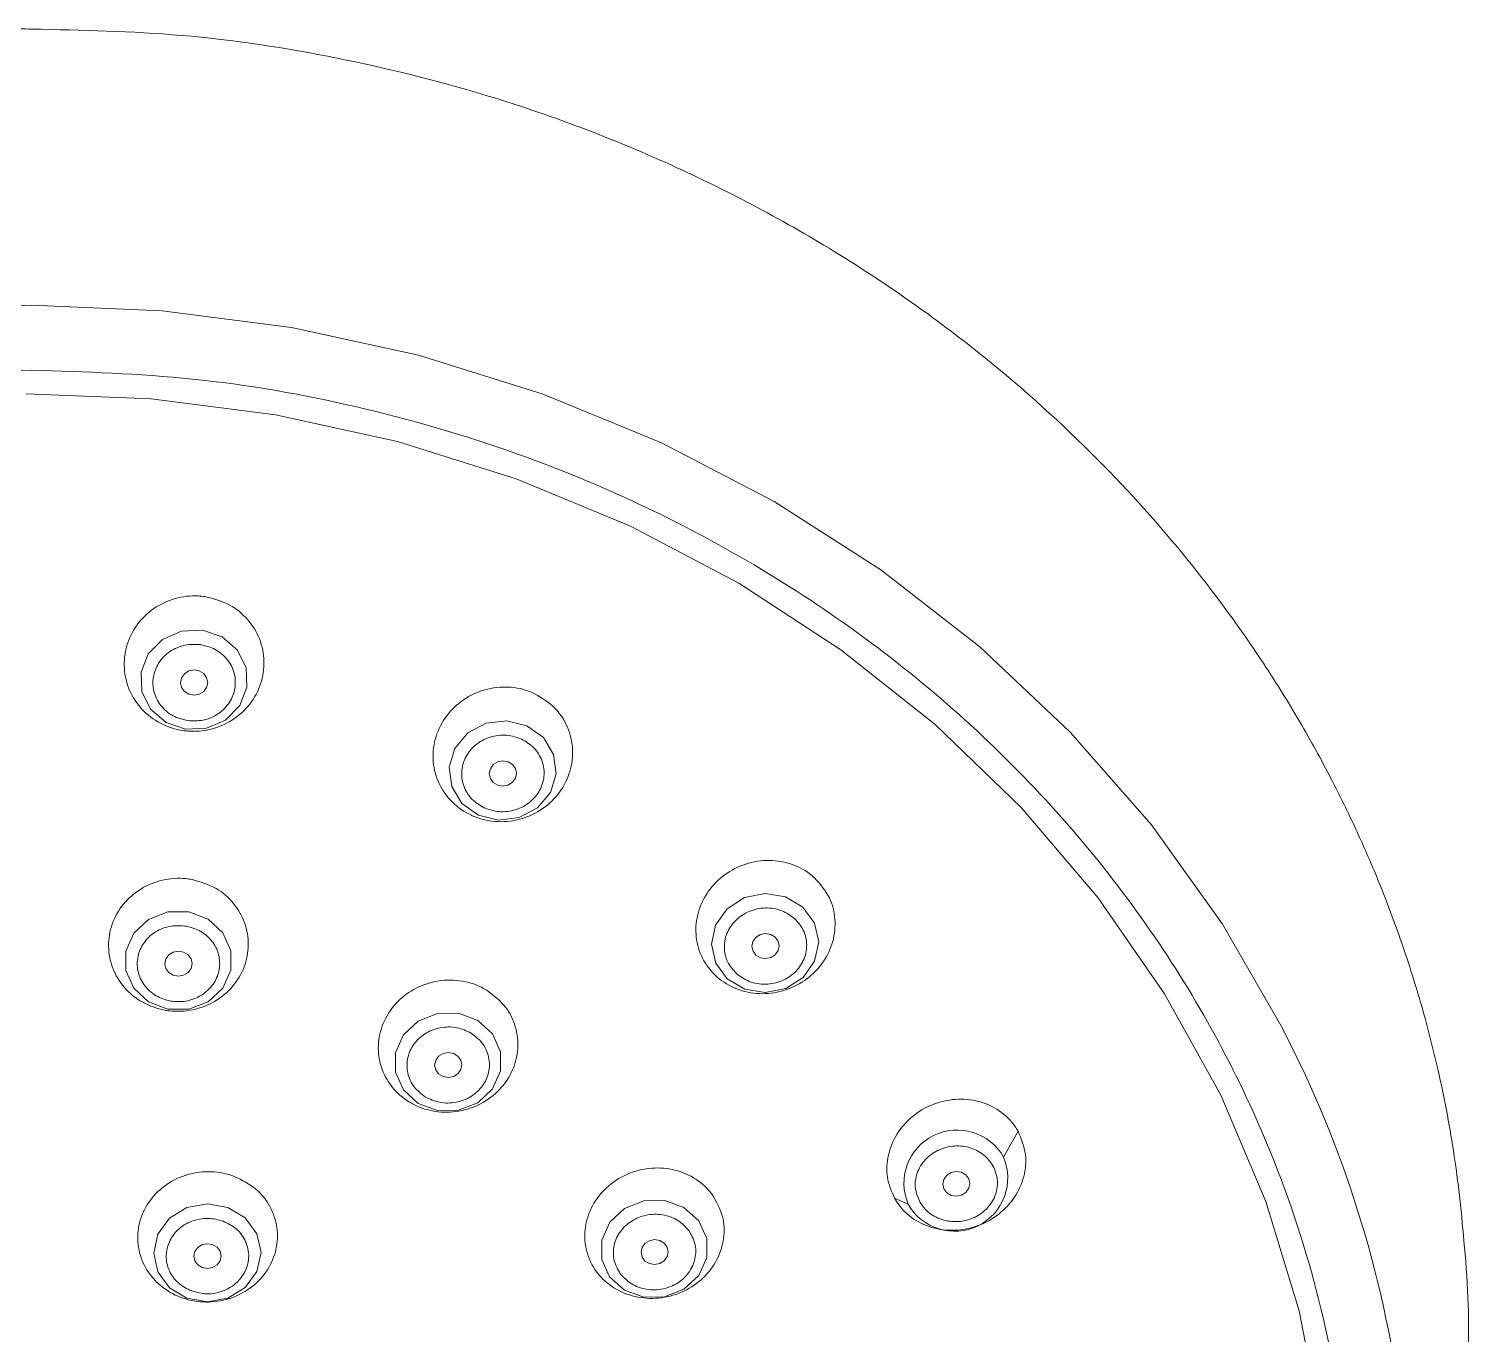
# Model space of a CAD drawing. Extents: x -6207 to -5787, y -4608 to -3937.
# Drawn here: x -6074.15 to -6065.65, y -4187.4 to -4179.7 of the extents above; entities that cross this region are included whole.
import ezdxf

# ---------------------------------------------------------------- set-up
doc = ezdxf.new("R2010")
doc.units = 0
doc.header["$LTSCALE"] = 7
doc.layers.get('0').update_dxf_attribs({"color": 2, "linetype": 'CONTINUOUS'})

msp = doc.modelspace()

# ---------------------------------------------------------------- linework, layer by layer
at = {"color": 7, "linetype": 'Continuous', "lineweight": 15}
for p, q in [((-6068.40522, -4186.35711), (-6068.31934, -4186.20497)), ((-6069.04776, -4186.59994), (-6068.9672, -4186.63505))]:
    msp.add_line(p, q, dxfattribs=at)
at = {"color": 7, "linetype": 'Continuous', "lineweight": 15, "flags": 128}
for points in [[(-6074.90387, -4181.3657), (-6074.13456, -4181.33268), (-6073.36525, -4181.3657), (-6072.60285, -4181.46449), (-6071.8542, -4181.62816), (-6071.12602, -4181.85522), (-6070.42486, -4182.14366), (-6069.757, -4182.49087), (-6069.12843, -4182.89374), (-6068.54482, -4183.34864), (-6068.01139, -4183.85151), (-6067.53293, -4184.39782), (-6067.11374, -4184.98268), (-6066.75758, -4185.60081), (-6066.62488, -4185.87491)], [(-6066.53344, -4187.9243), (-6066.6614, -4187.26428), (-6066.85913, -4186.61853), (-6067.12479, -4185.99306), (-6067.4559, -4185.39371), (-6067.84937, -4184.82611), (-6068.30152, -4184.29552), (-6068.80813, -4183.8069), (-6069.36447, -4183.36483), (-6069.96535, -4182.97343), (-6070.60516, -4182.63635), (-6071.27792, -4182.35675), (-6071.97735, -4182.13722), (-6072.69692, -4181.97982), (-6073.42992, -4181.88603), (-6074.16949, -4181.8567)], [(-6073.12866, -4183.25067), (-6073.01292, -4183.28998), (-6072.92232, -4183.36765), (-6072.87064, -4183.47187), (-6072.86575, -4183.58676), (-6072.9084, -4183.69484), (-6072.99209, -4183.77964), (-6073.10408, -4183.82827), (-6073.22732, -4183.83332), (-6073.34306, -4183.79401), (-6073.43366, -4183.71634), (-6073.48534, -4183.61212), (-6073.49023, -4183.49723), (-6073.44758, -4183.38916), (-6073.36389, -4183.30434), (-6073.2519, -4183.25572), (-6073.12866, -4183.25067)], [(-6073.17747, -4183.63374), (-6073.14686, -4183.62795), (-6073.12091, -4183.61168), (-6073.10357, -4183.5874), (-6073.09748, -4183.55884), (-6073.10357, -4183.53033), (-6073.12091, -4183.50619), (-6073.14686, -4183.49013), (-6073.17747, -4183.48457), (-6073.20809, -4183.49037), (-6073.23404, -4183.50664), (-6073.25138, -4183.53091), (-6073.25747, -4183.55947), (-6073.25138, -4183.58799), (-6073.23404, -4183.61212), (-6073.20809, -4183.62819), (-6073.17747, -4183.63374)], [(-6071.21532, -4183.81343), (-6071.11842, -4183.88321), (-6071.05808, -4183.98252), (-6071.04346, -4184.09625), (-6071.07681, -4184.20705), (-6071.15304, -4184.29809), (-6071.26055, -4184.35548), (-6071.38297, -4184.3705), (-6071.50166, -4184.34087), (-6071.59855, -4184.27107), (-6071.6589, -4184.17176), (-6071.67351, -4184.05804), (-6071.64016, -4183.94723), (-6071.56393, -4183.8562), (-6071.45642, -4183.7988), (-6071.33401, -4183.78378), (-6071.21532, -4183.81343)], [(-6071.35698, -4184.16898), (-6071.32639, -4184.16296), (-6071.30045, -4184.14653), (-6071.28311, -4184.1222), (-6071.27703, -4184.09366), (-6071.28311, -4184.06527), (-6071.30045, -4184.04133), (-6071.32639, -4184.02551), (-6071.35698, -4184.02021), (-6071.38758, -4184.02623), (-6071.41352, -4184.04265), (-6071.43086, -4184.06698), (-6071.43694, -4184.09552), (-6071.43086, -4184.12392), (-6071.41352, -4184.14785), (-6071.38758, -4184.16367), (-6071.35698, -4184.16898)], [(-6069.58773, -4184.88383), (-6069.51916, -4184.97734), (-6069.49498, -4185.08877), (-6069.51887, -4185.20116), (-6069.58719, -4185.2974), (-6069.68954, -4185.36282), (-6069.81034, -4185.38749), (-6069.9312, -4185.36763), (-6070.03372, -4185.30627), (-6070.10229, -4185.21276), (-6070.12647, -4185.10133), (-6070.10258, -4184.98894), (-6070.03426, -4184.8927), (-6069.93191, -4184.82728), (-6069.81111, -4184.80261), (-6069.69025, -4184.82247), (-6069.58773, -4184.88383)], [(-6073.20836, -4184.91122), (-6073.09443, -4184.95454), (-6073.00727, -4185.03501), (-6072.96014, -4185.14036), (-6072.96022, -4185.25455), (-6073.00749, -4185.36021), (-6073.09475, -4185.44125), (-6073.20874, -4185.48534), (-6073.33208, -4185.48574), (-6073.446, -4185.44242), (-6073.53316, -4185.36195), (-6073.5803, -4185.25661), (-6073.58022, -4185.14241), (-6073.53295, -4185.03675), (-6073.44568, -4184.95571), (-6073.3317, -4184.91163), (-6073.20836, -4184.91122)], [(-6069.88829, -4185.11474), (-6069.88213, -4185.14292), (-6069.86475, -4185.16657), (-6069.83878, -4185.18207), (-6069.80819, -4185.18705), (-6069.77763, -4185.18078), (-6069.75175, -4185.1642), (-6069.73449, -4185.13982), (-6069.72848, -4185.11138), (-6069.73464, -4185.08318), (-6069.75202, -4185.05953), (-6069.77799, -4185.04405), (-6069.80858, -4185.03905), (-6069.83914, -4185.04532), (-6069.86502, -4185.06192), (-6069.88228, -4185.08628), (-6069.88829, -4185.11474)], [(-6073.26973, -4185.29049), (-6073.23912, -4185.28473), (-6073.21317, -4185.26857), (-6073.19582, -4185.24447), (-6073.18974, -4185.21611), (-6073.19582, -4185.18779), (-6073.21317, -4185.16383), (-6073.23912, -4185.14787), (-6073.26973, -4185.14235), (-6073.30034, -4185.1481), (-6073.3263, -4185.16427), (-6073.34364, -4185.18836), (-6073.34973, -4185.21673), (-6073.34364, -4185.24505), (-6073.3263, -4185.26901), (-6073.30034, -4185.28497), (-6073.26973, -4185.29049)], [(-6071.50505, -4185.55145), (-6071.41789, -4185.63097), (-6071.37073, -4185.73562), (-6071.37076, -4185.84945), (-6071.41797, -4185.95514), (-6071.50518, -4186.03658), (-6071.6191, -4186.08139), (-6071.74239, -4186.08275), (-6071.85629, -4186.04045), (-6071.94346, -4185.96091), (-6071.99061, -4185.85627), (-6071.99058, -4185.74243), (-6071.94337, -4185.63675), (-6071.85617, -4185.5553), (-6071.74225, -4185.51049), (-6071.61895, -4185.50913), (-6071.50505, -4185.55145)], [(-6071.67929, -4185.88805), (-6071.64869, -4185.88209), (-6071.62275, -4185.86579), (-6071.60541, -4185.84164), (-6071.59932, -4185.81332), (-6071.60541, -4185.78513), (-6071.62275, -4185.76138), (-6071.64869, -4185.74566), (-6071.67929, -4185.7404), (-6071.70989, -4185.74636), (-6071.73583, -4185.76265), (-6071.75317, -4185.78679), (-6071.75926, -4185.81512), (-6071.75317, -4185.8433), (-6071.73583, -4185.86706), (-6071.70989, -4185.88277), (-6071.67929, -4185.88805)], [(-6068.76311, -4186.51696), (-6068.75697, -4186.5449), (-6068.73961, -4186.56828), (-6068.71367, -4186.58352), (-6068.6831, -4186.5883), (-6068.65256, -4186.58189), (-6068.62669, -4186.56529), (-6068.60943, -4186.54099), (-6068.60342, -4186.51273), (-6068.60955, -4186.48477), (-6068.62691, -4186.46141), (-6068.65285, -4186.44617), (-6068.68342, -4186.44139), (-6068.71396, -4186.44778), (-6068.73983, -4186.4644), (-6068.75709, -4186.48868), (-6068.76311, -4186.51696)], [(-6072.97825, -4186.65422), (-6072.87569, -4186.71651), (-6072.80715, -4186.81008), (-6072.78307, -4186.92071), (-6072.80712, -4187.03153), (-6072.87563, -4187.12568), (-6072.97818, -4187.18882), (-6073.09915, -4187.21134), (-6073.22012, -4187.18983), (-6073.32269, -4187.12753), (-6073.39122, -4187.03395), (-6073.4153, -4186.92333), (-6073.39125, -4186.81252), (-6073.32274, -4186.71836), (-6073.22019, -4186.65522), (-6073.09922, -4186.63269), (-6072.97825, -4186.65422)], [(-6070.20206, -4186.73297), (-6070.15493, -4186.83668), (-6070.15496, -4186.94981), (-6070.20215, -4187.05514), (-6070.2893, -4187.13662), (-6070.40317, -4187.18187), (-6070.5264, -4187.18398), (-6070.64024, -4187.14264), (-6070.72735, -4187.06414), (-6070.77449, -4186.96043), (-6070.77446, -4186.8473), (-6070.72727, -4186.74197), (-6070.64011, -4186.66048), (-6070.52625, -4186.61524), (-6070.40302, -4186.61313), (-6070.28918, -4186.65447), (-6070.20206, -4186.73297)], [(-6070.54257, -4186.91893), (-6070.53644, -4186.9469), (-6070.51909, -4186.97039), (-6070.49313, -4186.9858), (-6070.46254, -4186.99082), (-6070.43196, -4186.98467), (-6070.40606, -4186.96829), (-6070.38876, -4186.94416), (-6070.38272, -4186.91597), (-6070.38884, -4186.888), (-6070.4062, -4186.86453), (-6070.43215, -4186.8491), (-6070.46274, -4186.84408), (-6070.49332, -4186.85023), (-6070.51923, -4186.86661), (-6070.53652, -4186.89074), (-6070.54257, -4186.91893)], [(-6073.09871, -4187.01436), (-6073.0681, -4187.00866), (-6073.04215, -4186.99269), (-6073.0248, -4186.96886), (-6073.01871, -4186.94082), (-6073.0248, -4186.91283), (-6073.04215, -4186.88914), (-6073.0681, -4186.87337), (-6073.09871, -4186.86792), (-6073.12932, -4186.87362), (-6073.15528, -4186.8896), (-6073.17262, -4186.91343), (-6073.17871, -4186.94146), (-6073.17262, -4186.96947), (-6073.15528, -4186.99314), (-6073.12932, -4187.00891), (-6073.09871, -4187.01436)]]:
    msp.add_lwpolyline(points, dxfattribs=at)
at = {"color": 7, "linetype": 'Continuous', "lineweight": 15}
for centre, radius, start, end in [((-6072.72186, -4188.68865), 6.71493, 345.508342, 24.773162), ((-6068.67848, -4186.5117), 0.31396, 29.49816, 203.133039), ((-6068.69394, -4186.48046), 0.31396, 209.49816, 23.133039)]:
    msp.add_arc(centre, radius, start, end, dxfattribs=at)
for points, knots in [([(-6065.67239, -4187.58913), (-6065.67168, -4187.58019), (-6065.65316, -4187.34703), (-6065.68015, -4186.92057), (-6065.74025, -4186.34745), (-6065.83211, -4185.87392), (-6065.93614, -4185.4672), (-6066.03648, -4185.1492), (-6066.13309, -4184.88299), (-6066.22512, -4184.65255), (-6066.34053, -4184.39115), (-6066.48885, -4184.09032), (-6066.67596, -4183.7531), (-6066.94516, -4183.32484), (-6067.32724, -4182.80655), (-6067.86164, -4182.2106), (-6068.53392, -4181.60435), (-6069.35928, -4181.01748), (-6070.34772, -4180.48583), (-6071.36001, -4180.10361), (-6072.34545, -4179.86053), (-6073.23527, -4179.72406), (-6073.83985, -4179.71115), (-6074.13439, -4179.70486), (-6074.13439, -4179.70486), (-6074.13439, -4179.70486), (-6074.13439, -4179.70486), (-6074.1579, -4179.70436), (-6074.1814, -4179.70386), (-6074.20491, -4179.70336)], [0, 0, 0, 0, 0.0021705, 0.0566299, 0.1034167, 0.1425231, 0.1739392, 0.2054521, 0.2233605, 0.2423696, 0.2652844, 0.2921015, 0.322822, 0.3574412, 0.4124178, 0.4749052, 0.5448835, 0.6223383, 0.7072538, 0.799617, 0.8653591, 0.9344047, 1, 1, 1, 1, 1, 1, 1.0052352, 1.0052352, 1.0052352, 1.0052352]), ([(-6074.13456, -4181.71657), (-6074.45089, -4181.72667), (-6075.09335, -4181.74719), (-6076.05642, -4181.91631), (-6076.93725, -4182.1723), (-6077.72037, -4182.49534), (-6078.40488, -4182.85735), (-6079.04998, -4183.28333), (-6079.64686, -4183.77096), (-6080.18559, -4184.31128), (-6080.65615, -4184.89519), (-6081.05619, -4185.51483), (-6081.41266, -4186.22369), (-6081.6973, -4187.02102), (-6081.87729, -4187.89279), (-6081.93574, -4188.7607), (-6081.87729, -4189.62862), (-6081.69732, -4190.50039), (-6081.41269, -4191.29772), (-6081.05621, -4192.0066), (-6080.65618, -4192.62621), (-6080.18562, -4193.21016), (-6079.64691, -4193.75045), (-6079.05001, -4194.23812), (-6078.40493, -4194.66407), (-6077.72041, -4195.02611), (-6076.93731, -4195.34913), (-6076.05647, -4195.60515), (-6075.0934, -4195.77429), (-6074.4509, -4195.79479), (-6074.13456, -4195.80489)], [0, 0, 0, 0, 0.0388139, 0.0788315, 0.1199757, 0.1521375, 0.1843035, 0.2171494, 0.25, 0.2828461, 0.3156964, 0.3478582, 0.3800245, 0.4211648, 0.461183, 0.4999999, 0.538813, 0.5788316, 0.6199757, 0.6521373, 0.6843034, 0.7171495, 0.7499999, 0.7828461, 0.8156964, 0.8478582, 0.8800242, 0.9211646, 0.9611842, 1, 1, 1, 1]), ([(-6074.13456, -4195.80489), (-6073.81823, -4195.79479), (-6073.17577, -4195.77428), (-6072.2127, -4195.60517), (-6071.33188, -4195.34915), (-6070.54874, -4195.02613), (-6069.86425, -4194.6641), (-6069.21914, -4194.23813), (-6068.62226, -4193.7505), (-6068.08353, -4193.21018), (-6067.61298, -4192.62627), (-6067.21293, -4192.00663), (-6066.85646, -4191.29778), (-6066.57182, -4190.50045), (-6066.39183, -4189.62868), (-6066.33338, -4188.76076), (-6066.39183, -4187.89284), (-6066.5718, -4187.02107), (-6066.85644, -4186.22375), (-6067.21291, -4185.51486), (-6067.61294, -4184.89525), (-6068.0835, -4184.3113), (-6068.62221, -4183.77101), (-6069.21911, -4183.28334), (-6069.86419, -4182.85739), (-6070.54871, -4182.49535), (-6071.33181, -4182.17233), (-6072.21266, -4181.91633), (-6073.17572, -4181.74719), (-6073.81822, -4181.72667), (-6074.13456, -4181.71657)], [0, 0, 0, 0, 0.0388139, 0.0788315, 0.1199758, 0.1521374, 0.1843036, 0.2171495, 0.2500001, 0.2828462, 0.3156966, 0.3478584, 0.3800242, 0.4211645, 0.4611832, 0.5000001, 0.5388131, 0.5788317, 0.6199755, 0.6521375, 0.6843035, 0.7171496, 0.75, 0.7828462, 0.8156966, 0.8478583, 0.8800243, 0.9211646, 0.9611841, 1, 1, 1, 1]), ([(-6073.11358, -4183.05196), (-6073.06281, -4183.06491), (-6072.96722, -4183.0893), (-6072.85614, -4183.18297), (-6072.78489, -4183.29892), (-6072.75765, -4183.43276), (-6072.77777, -4183.56846), (-6072.84343, -4183.69074), (-6072.94724, -4183.78525), (-6073.07687, -4183.84112), (-6073.17949, -4183.8492), (-6073.28041, -4183.83768), (-6073.37879, -4183.80608), (-6073.48975, -4183.72165), (-6073.56492, -4183.60742), (-6073.59679, -4183.47483), (-6073.58141, -4183.33859), (-6073.52004, -4183.21431), (-6073.41956, -4183.11638), (-6073.2919, -4183.05659), (-6073.18479, -4183.0438), (-6073.1263, -4183.05051), (-6073.11358, -4183.05196)], [0, 0, 0, 0, 0.0603231, 0.1135826, 0.1670585, 0.2208362, 0.2748797, 0.3290391, 0.3831078, 0.4369207, 0.4904263, 0.4999566, 0.5550251, 0.6082825, 0.6617305, 0.7154769, 0.7694982, 0.8236535, 0.8777427, 0.9315867, 0.9851213, 1, 1, 1, 1]), ([(-6073.2154, -4183.78313), (-6073.24508, -4183.7758), (-6073.29088, -4183.76447), (-6073.34213, -4183.72857), (-6073.37536, -4183.69417), (-6073.40056, -4183.65405), (-6073.42066, -4183.5977), (-6073.42336, -4183.5239), (-6073.3964, -4183.45439), (-6073.35863, -4183.40634), (-6073.32139, -4183.37519), (-6073.27834, -4183.3517), (-6073.21765, -4183.33183), (-6073.17024, -4183.33387), (-6073.13955, -4183.33518)], [0, 0, 0, 0, 0.11972174, 0.18479084, 0.25000546, 0.31506968, 0.38027983, 0.50000777, 0.61972757, 0.68479099, 0.7499998, 0.81506972, 0.88027818, 1, 1, 1, 1]), ([(-6073.13955, -4183.33518), (-6073.10987, -4183.34252), (-6073.06406, -4183.35384), (-6073.01282, -4183.38975), (-6072.97959, -4183.42415), (-6072.95439, -4183.46427), (-6072.93428, -4183.52061), (-6072.93159, -4183.59441), (-6072.95854, -4183.66393), (-6072.99632, -4183.71197), (-6073.03356, -4183.74312), (-6073.07661, -4183.76662), (-6073.13729, -4183.78648), (-6073.18471, -4183.78445), (-6073.2154, -4183.78313)], [0, 0, 0, 0, 0.1197226, 0.1847917, 0.2500056, 0.3150698, 0.3802803, 0.4999935, 0.6197267, 0.6847907, 0.7499988, 0.8150689, 0.8802782, 1, 1, 1, 1]), ([(-6071.17156, -4183.62314), (-6071.12755, -4183.64968), (-6071.04469, -4183.69964), (-6070.96911, -4183.8201), (-6070.93827, -4183.95067), (-6070.95483, -4184.08604), (-6071.01683, -4184.20997), (-6071.11774, -4184.30837), (-6071.24601, -4184.3696), (-6071.38651, -4184.38675), (-6071.48629, -4184.36579), (-6071.57828, -4184.32665), (-6071.66147, -4184.26898), (-6071.7399, -4184.15742), (-6071.77497, -4184.02739), (-6071.76321, -4183.89192), (-6071.70552, -4183.76615), (-6071.60805, -4183.66464), (-6071.48185, -4183.59921), (-6071.34198, -4183.57778), (-6071.23644, -4183.59545), (-6071.18315, -4183.6182), (-6071.17156, -4183.62314)], [0, 0, 0, 0, 0.0603218, 0.1135854, 0.1670594, 0.2208356, 0.2748811, 0.3290397, 0.3831084, 0.436921, 0.4904261, 0.4999559, 0.5550263, 0.6082825, 0.6617291, 0.7154734, 0.7694956, 0.823652, 0.8777407, 0.9315856, 0.98512, 1, 1, 1, 1]), ([(-6071.46706, -4184.29734), (-6071.49281, -4184.28206), (-6071.53256, -4184.25847), (-6071.56934, -4184.20996), (-6071.58952, -4184.16789), (-6071.60018, -4184.12263), (-6071.60065, -4184.06333), (-6071.5788, -4183.99228), (-6071.53022, -4183.9336), (-6071.47847, -4183.89839), (-6071.43281, -4183.87912), (-6071.38416, -4183.86878), (-6071.31997, -4183.86681), (-6071.27562, -4183.882), (-6071.24691, -4183.89184)], [0, 0, 0, 0, 0.1197194, 0.1847844, 0.250001, 0.3150743, 0.3802829, 0.5000056, 0.619723, 0.6847906, 0.7500004, 0.8150694, 0.8802783, 1, 1, 1, 1]), ([(-6071.24691, -4183.89184), (-6071.22116, -4183.90712), (-6071.18141, -4183.93071), (-6071.14463, -4183.97923), (-6071.12444, -4184.02129), (-6071.11379, -4184.06656), (-6071.11332, -4184.12585), (-6071.13517, -4184.1969), (-6071.18375, -4184.25558), (-6071.2355, -4184.2908), (-6071.28116, -4184.31006), (-6071.32981, -4184.3204), (-6071.394, -4184.32237), (-6071.43835, -4184.30718), (-6071.46706, -4184.29734)], [0, 0, 0, 0, 0.1197201, 0.184784, 0.250001, 0.3150741, 0.3802827, 0.5000057, 0.6197237, 0.6847905, 0.7500003, 0.8150693, 0.8802782, 1, 1, 1, 1]), ([(-6069.51958, -4184.70959), (-6069.48665, -4184.74716), (-6069.42464, -4184.8179), (-6069.39192, -4184.95387), (-6069.40453, -4185.08706), (-6069.46326, -4185.21164), (-6069.56107, -4185.31266), (-6069.68736, -4185.37848), (-6069.82752, -4185.40122), (-6069.96516, -4185.37851), (-6070.05231, -4185.33073), (-6070.12638, -4185.2678), (-6070.18625, -4185.18961), (-6070.22446, -4185.06133), (-6070.21599, -4184.92748), (-6070.16175, -4184.80147), (-6070.0674, -4184.6975), (-6069.94337, -4184.62775), (-6069.80382, -4184.60042), (-6069.66542, -4184.61888), (-6069.57178, -4184.66512), (-6069.5289, -4184.70165), (-6069.51958, -4184.70959)], [0, 0, 0, 0, 0.0603238, 0.1135825, 0.1670599, 0.2208365, 0.274881, 0.3290391, 0.3831084, 0.4369208, 0.4904268, 0.4999553, 0.5550244, 0.6082843, 0.6617303, 0.7154752, 0.7694969, 0.8236527, 0.8777409, 0.9315852, 0.9851205, 1, 1, 1, 1]), ([(-6073.18959, -4184.72019), (-6073.14014, -4184.73459), (-6073.0463, -4184.76192), (-6072.93916, -4184.85737), (-6072.87225, -4184.97396), (-6072.85018, -4185.10641), (-6072.87542, -4185.23875), (-6072.94538, -4185.35624), (-6073.05218, -4185.44528), (-6073.18338, -4185.49583), (-6073.28695, -4185.50041), (-6073.38882, -4185.48531), (-6073.48728, -4185.44964), (-6073.59473, -4185.36133), (-6073.66439, -4185.24558), (-6073.68974, -4185.1139), (-6073.66775, -4184.98102), (-6073.60069, -4184.86208), (-6073.49609, -4184.77059), (-6073.36616, -4184.71746), (-6073.25932, -4184.70949), (-6073.20173, -4184.71833), (-6073.18959, -4184.72019)], [0, 0, 0, 0, 0.0595758, 0.1130566, 0.1666407, 0.2203712, 0.2742339, 0.3281542, 0.3820306, 0.4357847, 0.4893883, 0.4999709, 0.5558811, 0.6093637, 0.6629381, 0.7166606, 0.7705131, 0.8244303, 0.8783147, 0.9320778, 0.9856919, 1, 1, 1, 1]), ([(-6069.97983, -4185.27544), (-6069.99913, -4185.2537), (-6070.02894, -4185.22014), (-6070.04766, -4185.16366), (-6070.05282, -4185.11798), (-6070.04789, -4185.07189), (-6070.02867, -4185.01528), (-6069.98441, -4184.95371), (-6069.91897, -4184.91138), (-6069.8583, -4184.89227), (-6069.80869, -4184.88666), (-6069.75921, -4184.89039), (-6069.6978, -4184.90643), (-6069.66086, -4184.93328), (-6069.63694, -4184.95066)], [0, 0, 0, 0, 0.1197201, 0.1847885, 0.2499909, 0.3150603, 0.380281, 0.4999943, 0.619715, 0.6847888, 0.7499975, 0.8150663, 0.8802789, 1, 1, 1, 1]), ([(-6069.63694, -4184.95066), (-6069.61763, -4184.9724), (-6069.58783, -4185.00596), (-6069.56911, -4185.06244), (-6069.56395, -4185.10813), (-6069.56888, -4185.15422), (-6069.58811, -4185.21082), (-6069.63235, -4185.2724), (-6069.6978, -4185.31474), (-6069.75847, -4185.33383), (-6069.80808, -4185.33944), (-6069.85756, -4185.33571), (-6069.91897, -4185.31967), (-6069.95591, -4185.29282), (-6069.97983, -4185.27544)], [0, 0, 0, 0, 0.1197194, 0.1847873, 0.25000361, 0.31507228, 0.38027879, 0.50000437, 0.61972417, 0.68479095, 0.74999918, 0.81506946, 0.88027968, 1, 1, 1, 1]), ([(-6073.31729, -4185.43727), (-6073.34662, -4185.42888), (-6073.39189, -4185.41594), (-6073.44153, -4185.3784), (-6073.47325, -4185.34303), (-6073.4967, -4185.30227), (-6073.51435, -4185.2456), (-6073.51385, -4185.17226), (-6073.48392, -4185.10428), (-6073.44412, -4185.05801), (-6073.40557, -4185.02848), (-6073.36154, -4185.00677), (-6073.30006, -4184.98933), (-6073.25278, -4184.99311), (-6073.22217, -4184.99556)], [0, 0, 0, 0, 0.11972102, 0.18478694, 0.24999497, 0.31506428, 0.38027379, 0.50000441, 0.61971807, 0.68478976, 0.75000273, 0.81507057, 0.88027813, 1, 1, 1, 1]), ([(-6073.22217, -4184.99556), (-6073.19284, -4185.00395), (-6073.14757, -4185.0169), (-6073.09792, -4185.05443), (-6073.06622, -4185.08982), (-6073.04276, -4185.13057), (-6073.02511, -4185.18724), (-6073.02561, -4185.26057), (-6073.05554, -4185.32855), (-6073.09535, -4185.37482), (-6073.13389, -4185.40436), (-6073.17792, -4185.42606), (-6073.2394, -4185.44351), (-6073.28668, -4185.43972), (-6073.31729, -4185.43727)], [0, 0, 0, 0, 0.11972135, 0.18478736, 0.25000664, 0.31506326, 0.38027287, 0.50000366, 0.6197175, 0.68478929, 0.75000235, 0.81507028, 0.88027794, 1, 1, 1, 1]), ([(-6071.45178, -4185.37339), (-6071.41206, -4185.40384), (-6071.33668, -4185.46163), (-6071.27635, -4185.58724), (-6071.26147, -4185.71856), (-6071.2942, -4185.84909), (-6071.37039, -4185.96318), (-6071.48177, -4186.048), (-6071.61566, -4186.09372), (-6071.75657, -4186.09524), (-6071.85368, -4186.06372), (-6071.94134, -4186.01449), (-6072.01761, -4185.94735), (-6072.08111, -4185.82827), (-6072.09884, -4185.69678), (-6072.06944, -4185.56583), (-6071.99602, -4185.45013), (-6071.88672, -4185.36294), (-6071.75388, -4185.31421), (-6071.61309, -4185.30982), (-6071.51163, -4185.33935), (-6071.46219, -4185.36746), (-6071.45178, -4185.37339)], [0, 0, 0, 0, 0.0595759, 0.1130559, 0.1666408, 0.2203718, 0.2742371, 0.3281556, 0.3820322, 0.4357856, 0.4893893, 0.4999719, 0.5558834, 0.6093625, 0.6629394, 0.7166595, 0.7705149, 0.8244318, 0.8783147, 0.9320786, 0.9856916, 1, 1, 1, 1]), ([(-6071.81431, -4186.00219), (-6071.83789, -4185.98428), (-6071.8743, -4185.95663), (-6071.90457, -4185.9047), (-6071.91921, -4185.86097), (-6071.92401, -4185.81513), (-6071.91689, -4185.75657), (-6071.88616, -4185.68886), (-6071.8305, -4185.6363), (-6071.7747, -4185.60722), (-6071.72696, -4185.59324), (-6071.67741, -4185.58838), (-6071.61351, -4185.59351), (-6071.57148, -4185.61338), (-6071.54427, -4185.62624)], [0, 0, 0, 0, 0.1197192, 0.1847915, 0.2499989, 0.3150651, 0.3802787, 0.4999978, 0.6197146, 0.6847899, 0.7499974, 0.8150672, 0.8802781, 1, 1, 1, 1]), ([(-6071.54427, -4185.62624), (-6071.52069, -4185.64415), (-6071.48428, -4185.6718), (-6071.45401, -4185.72374), (-6071.43937, -4185.76746), (-6071.43457, -4185.8133), (-6071.44169, -4185.87186), (-6071.47242, -4185.93957), (-6071.52807, -4185.99215), (-6071.58388, -4186.02121), (-6071.63162, -4186.03519), (-6071.68118, -4186.04005), (-6071.74507, -4186.03492), (-6071.7871, -4186.01505), (-6071.81431, -4186.00219)], [0, 0, 0, 0, 0.11971933, 0.18479165, 0.24999881, 0.3150645, 0.38027799, 0.49999693, 0.61972295, 0.68479095, 0.74999921, 0.81506877, 0.88027847, 1, 1, 1, 1]), ([(-6069.04776, -4186.59994), (-6069.06515, -4186.55916), (-6069.09937, -4186.47894), (-6069.09126, -4186.34461), (-6069.04073, -4186.21968), (-6068.94915, -4186.11445), (-6068.82741, -4186.0415), (-6068.68895, -4186.00936), (-6068.5497, -4186.02202), (-6068.42633, -4186.07801), (-6068.35376, -4186.14807), (-6068.32549, -4186.1948), (-6068.31934, -4186.20497)], [0, 0, 0, 0, 0.1101333, 0.216632, 0.3235216, 0.4309988, 0.5390325, 0.6473376, 0.7555047, 0.8631845, 0.9702412, 1, 1, 1, 1]), ([(-6068.31934, -4186.20497), (-6068.30071, -4186.24992), (-6068.26561, -4186.33458), (-6068.27898, -4186.47333), (-6068.33381, -4186.59685), (-6068.42894, -4186.69938), (-6068.55301, -4186.76858), (-6068.69229, -4186.79631), (-6068.83068, -4186.77918), (-6068.95177, -4186.71921), (-6069.01833, -4186.64979), (-6069.04389, -4186.60649), (-6069.04776, -4186.59994)], [0, 0, 0, 0, 0.12065035, 0.22718358, 0.33414831, 0.44170958, 0.54980891, 0.65813574, 0.76628225, 0.87391729, 0.98094254, 1, 1, 1, 1]), ([(-6068.89929, -4186.62169), (-6068.91026, -4186.5956), (-6068.9272, -4186.55534), (-6068.92603, -4186.49634), (-6068.91566, -4186.4514), (-6068.89563, -4186.40889), (-6068.8586, -4186.36035), (-6068.79628, -4186.31405), (-6068.72037, -4186.29199), (-6068.65673, -4186.29071), (-6068.60801, -4186.29919), (-6068.56255, -4186.31654), (-6068.50992, -4186.34892), (-6068.48401, -4186.38479), (-6068.46723, -4186.408)], [0, 0, 0, 0, 0.119718, 0.1847954, 0.2500034, 0.3150617, 0.3802781, 0.5000015, 0.6197189, 0.6847883, 0.7499979, 0.8150689, 0.8802762, 1, 1, 1, 1]), ([(-6070.12239, -4186.57884), (-6070.09845, -4186.62076), (-6070.053, -4186.70031), (-6070.04867, -4186.83757), (-6070.08809, -4186.96446), (-6070.17063, -4187.07424), (-6070.28618, -4187.15379), (-6070.42203, -4187.19411), (-6070.56262, -4187.1904), (-6070.69179, -4187.14331), (-6070.76765, -4187.08064), (-6070.82775, -4187.0048), (-6070.87023, -4186.91627), (-6070.8801, -4186.78399), (-6070.84321, -4186.65595), (-6070.76354, -4186.54464), (-6070.64985, -4186.46263), (-6070.51496, -4186.4194), (-6070.3741, -4186.41996), (-6070.24389, -4186.46434), (-6070.16326, -4186.52668), (-6070.1295, -4186.56977), (-6070.12239, -4186.57884)], [0, 0, 0, 0, 0.0595749, 0.1130578, 0.1666424, 0.2203731, 0.2742358, 0.3281551, 0.3820321, 0.4357844, 0.4893887, 0.4999709, 0.555884, 0.6093616, 0.6629389, 0.71666, 0.7705131, 0.8244323, 0.8783151, 0.9320785, 0.9856926, 1, 1, 1, 1]), ([(-6068.46723, -4186.408), (-6068.45626, -4186.43409), (-6068.43932, -4186.47435), (-6068.44049, -4186.53334), (-6068.45086, -4186.57828), (-6068.47089, -4186.62079), (-6068.50792, -4186.66934), (-6068.57025, -4186.71562), (-6068.64615, -4186.73771), (-6068.7098, -4186.73897), (-6068.7585, -4186.73048), (-6068.80397, -4186.71315), (-6068.8566, -4186.68076), (-6068.88251, -4186.6449), (-6068.89929, -4186.62169)], [0, 0, 0, 0, 0.11971936, 0.18478303, 0.24999135, 0.31506468, 0.38028051, 0.49999766, 0.61972084, 0.68479058, 0.75000093, 0.81506723, 0.88027364, 1, 1, 1, 1]), ([(-6072.94056, -4186.47081), (-6072.89552, -4186.49327), (-6072.8096, -4186.5361), (-6072.72404, -4186.6467), (-6072.68193, -4186.77106), (-6072.68702, -4186.90272), (-6072.73838, -4187.02582), (-6072.83042, -4187.12669), (-6072.95274, -4187.19374), (-6073.09128, -4187.21949), (-6073.1942, -4187.20575), (-6073.29189, -4187.17282), (-6073.38186, -4187.12011), (-6073.46896, -4187.01504), (-6073.51299, -4186.8907), (-6073.51027, -4186.7592), (-6073.46104, -4186.6353), (-6073.37077, -4186.5331), (-6073.24959, -4186.46412), (-6073.11158, -4186.43654), (-6073.00587, -4186.44823), (-6072.95169, -4186.46697), (-6072.94056, -4186.47081)], [0, 0, 0, 0, 0.0590448, 0.1126338, 0.166274, 0.2199829, 0.2737579, 0.3275609, 0.3813433, 0.4350665, 0.4887165, 0.4999774, 0.5564642, 0.6100519, 0.6636898, 0.7173948, 0.7711688, 0.8249723, 0.8787572, 0.9324837, 0.9861374, 1, 1, 1, 1]), ([(-6073.19169, -4187.14704), (-6073.21868, -4187.13369), (-6073.26033, -4187.11307), (-6073.3011, -4187.06782), (-6073.32476, -4187.02785), (-6073.33918, -4186.98413), (-6073.34459, -4186.92599), (-6073.32871, -4186.8549), (-6073.2851, -4186.79425), (-6073.23637, -4186.75642), (-6073.1924, -4186.7346), (-6073.14468, -4186.72138), (-6073.08076, -4186.71533), (-6073.03522, -4186.72743), (-6073.00573, -4186.73526)], [0, 0, 0, 0, 0.1197253, 0.1847936, 0.2499991, 0.3150712, 0.3802776, 0.5000064, 0.6197189, 0.6847869, 0.7499995, 0.8150651, 0.8802759, 1, 1, 1, 1]), ([(-6073.00573, -4186.73526), (-6072.97875, -4186.74861), (-6072.93709, -4186.76921), (-6072.89632, -4186.81447), (-6072.87266, -4186.85444), (-6072.85824, -4186.89816), (-6072.85283, -4186.95629), (-6072.86871, -4187.02738), (-6072.91232, -4187.08804), (-6072.96105, -4187.12587), (-6073.00503, -4187.14768), (-6073.05274, -4187.16093), (-6073.11666, -4187.16694), (-6073.16221, -4187.15486), (-6073.19169, -4187.14704)], [0, 0, 0, 0, 0.1197191, 0.1847878, 0.2499938, 0.3150659, 0.3802727, 0.5000022, 0.6197156, 0.6847848, 0.7499978, 0.815068, 0.880278, 1, 1, 1, 1]), ([(-6070.66457, -4187.04476), (-6070.67881, -4187.02003), (-6070.7008, -4186.98187), (-6070.7071, -4186.92335), (-6070.70244, -4186.87783), (-6070.68785, -4186.83376), (-6070.65706, -4186.78201), (-6070.60077, -4186.72997), (-6070.52786, -4186.70055), (-6070.46454, -4186.69294), (-6070.41489, -4186.69648), (-6070.36735, -4186.70912), (-6070.31076, -4186.73592), (-6070.28038, -4186.76883), (-6070.26072, -4186.79014)], [0, 0, 0, 0, 0.1197262, 0.1847934, 0.2499995, 0.3150643, 0.3802841, 0.5000047, 0.6197259, 0.6847943, 0.7500031, 0.8150737, 0.8802792, 1, 1, 1, 1]), ([(-6070.26072, -4186.79014), (-6070.24647, -4186.81487), (-6070.22448, -4186.85303), (-6070.21818, -4186.91155), (-6070.22284, -4186.95707), (-6070.23743, -4187.00115), (-6070.26822, -4187.05289), (-6070.32452, -4187.10493), (-6070.39743, -4187.13436), (-6070.46074, -4187.14196), (-6070.51039, -4187.13842), (-6070.55793, -4187.12578), (-6070.61452, -4187.09898), (-6070.6449, -4187.06607), (-6070.66457, -4187.04476)], [0, 0, 0, 0, 0.1197268, 0.1847939, 0.25, 0.3150642, 0.3802836, 0.5000042, 0.6197252, 0.6847935, 0.7500023, 0.8150727, 0.880278, 1, 1, 1, 1])]:
    msp.add_open_spline(points, degree=3, knots=knots, dxfattribs=at)

doc.saveas('drawing.dxf')
